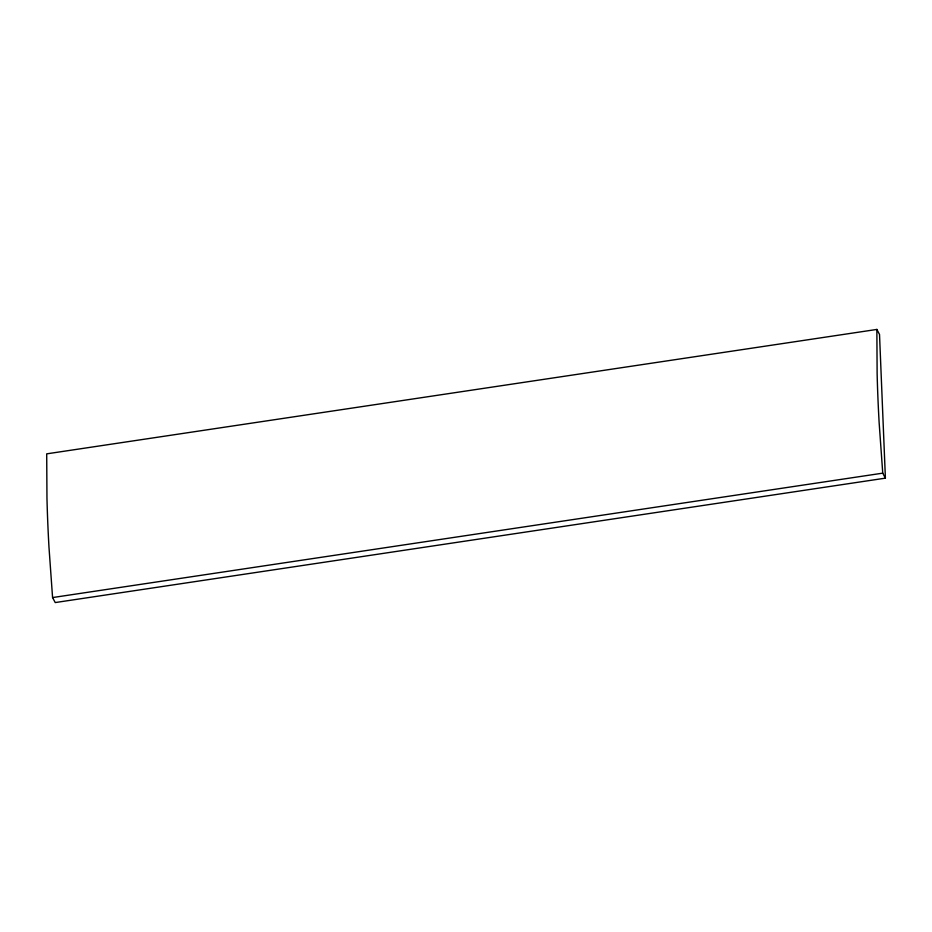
<?xml version="1.0" encoding="UTF-8"?>
<svg xmlns="http://www.w3.org/2000/svg" width="932" height="932" viewBox="0 0 932 932"><rect width="100%" height="100%" fill="white"/><g stroke="black" fill="none" stroke-linecap="round" stroke-linejoin="round"><path stroke-width="1.4" d="M876.861 329.439L877.129 373.674A439.846 86.07 81.5 0 0 879.132 422.615L882.744 473.153L885.4 478.151L55.233 602.561L52.576 597.563L48.965 547.014A439.846 86.07 81.5 0 1 46.961 498.084L46.705 453.849L876.861 329.439L879.517 334.437L885.4 478.151M52.576 597.563L882.744 473.153"/></g></svg>
